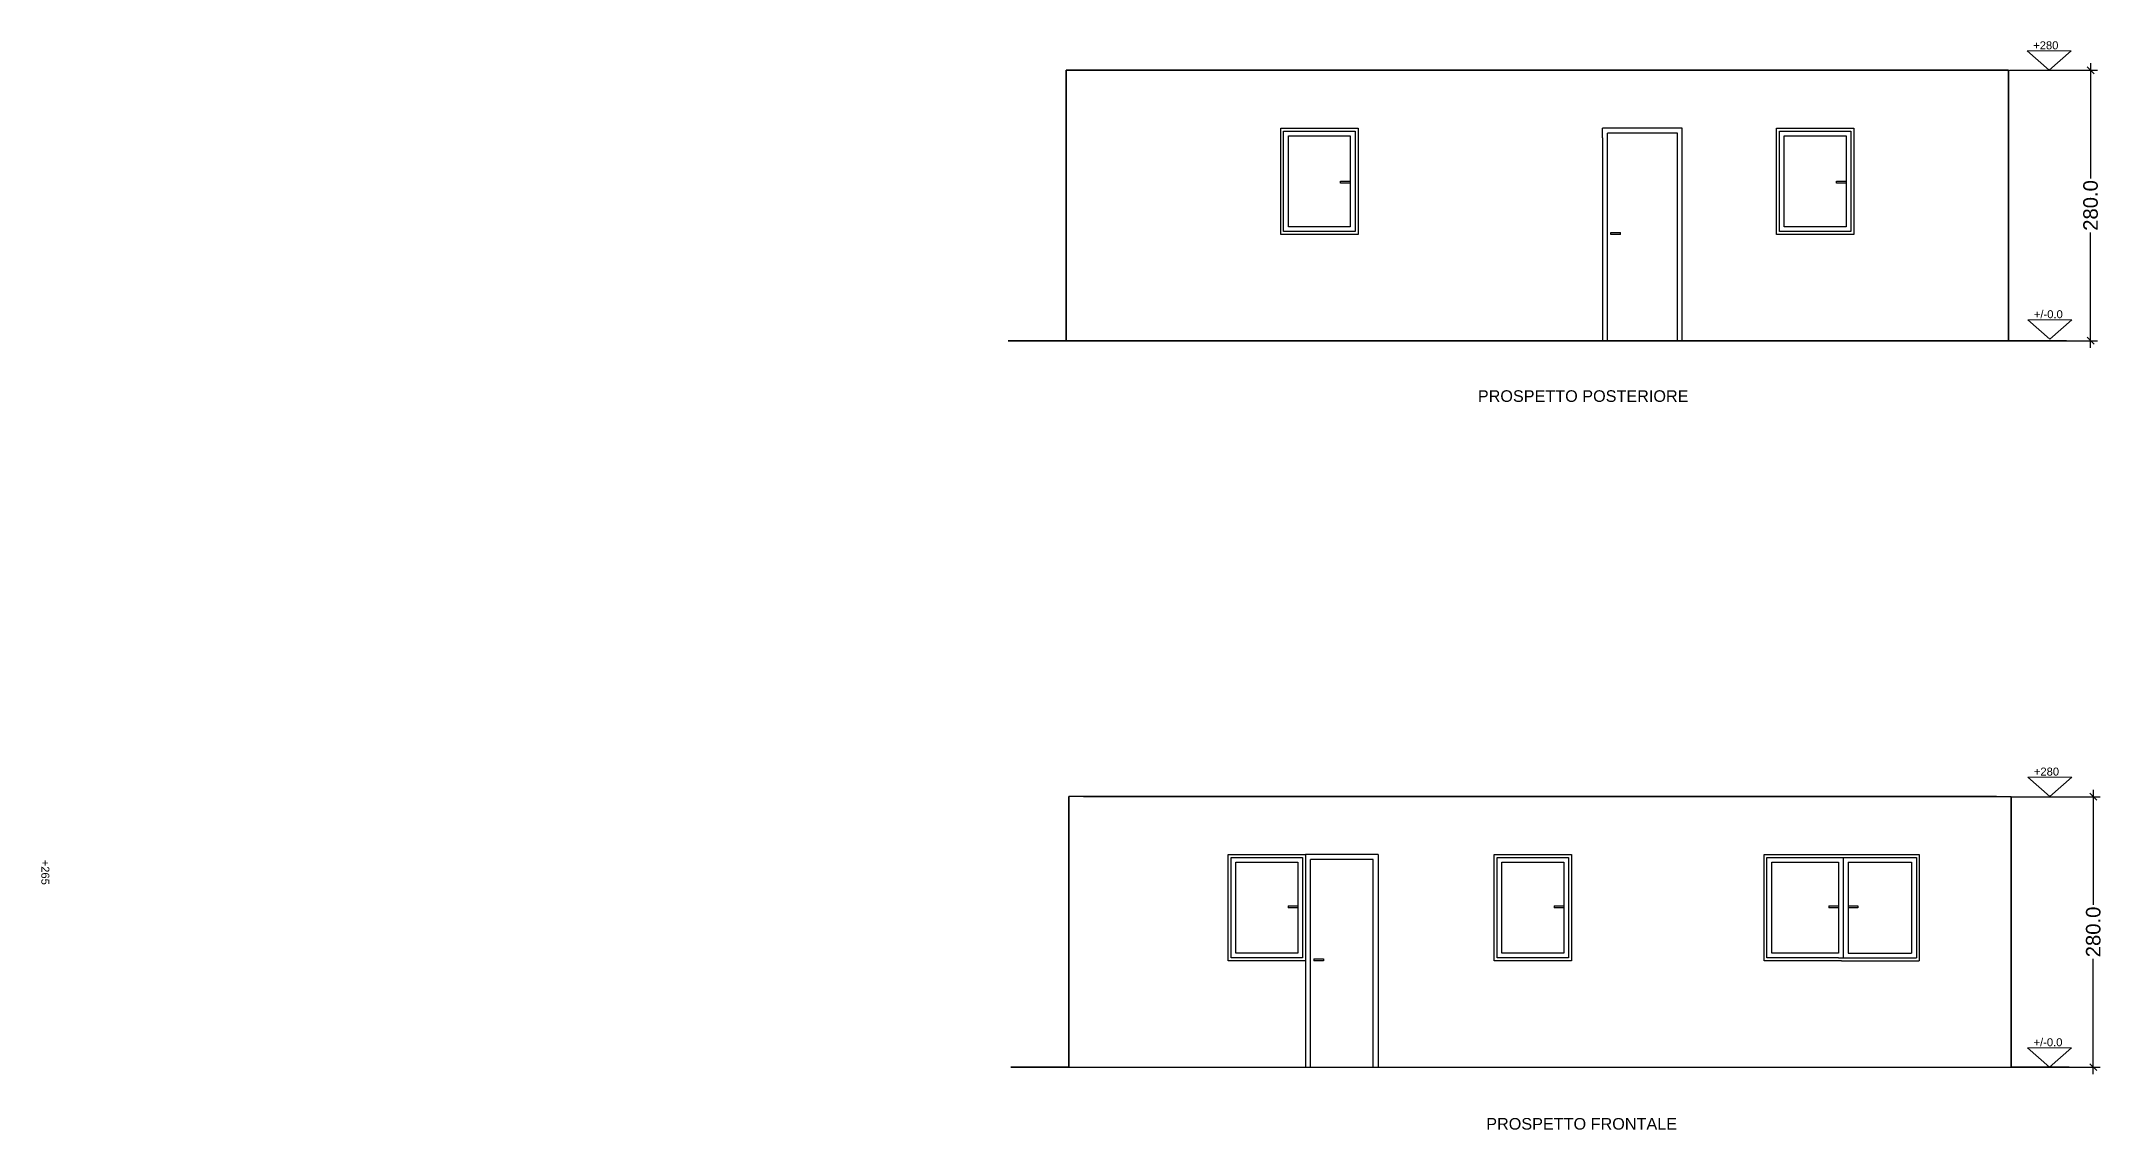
# Model space of a CAD drawing. Header units: millimetres. Extents: x -2099 to 4200, y -1874 to 1925.
# Drawn here: x 2067 to 4200, y -569 to 558 of the extents above; entities that cross this region are included whole.
import ezdxf

# ---------------------------------------------------------------- set-up
doc = ezdxf.new("R2010")
doc.units = ezdxf.units.MM
doc.linetypes.add('ACAD_ISO10W100', pattern=[18, 12, -3, 0, -3])
doc.linetypes.add('HIDDEN', pattern=[0.375, 0.25, -0.125])
for name, color, linetype, lineweight in [('A-WALL-FULL', 7, 'Continuous', 35), ('A-WALL-FULL-EXTR', 7, 'Continuous', 35), ('G-ANNO-DIM', 90, 'Continuous', 18)]:
    doc.layers.add(name, color=color, linetype=linetype, lineweight=lineweight)
for name, color, linetype in [('Infissi', 5, 'Continuous'), ('QUOTE', 3, 'Continuous'), ('retino', 254, 'ACAD_ISO10W100'), ('TEXT', 3, 'Continuous')]:
    doc.layers.add(name, color=color, linetype=linetype)
doc.styles.add('ARIAL', font='arial.ttf')
doc.styles.get("Standard").update_dxf_attribs({"font": 'arial.ttf'})
doc.styles.add('underline', font='arial.ttf')
doc.dimstyles.new('quote aad', dxfattribs={"dimtxt": 15, "dimasz": 7.2, "dimexe": 7.2, "dimexo": 1.2, "dimgap": 1.8, "dimtad": 0, "dimdec": 1, "dimzin": 0, "dimdsep": 46, "dimtxsty": 'ARIAL', "dimblk": 'OBLIQUE', "dimcen": 1.8, "dimdle": 7.2, "dimclrd": 256, "dimclre": 6, "dimclrt": 256, "dimadec": 0, "dimazin": 0, "dimtfac": 1, "dimtdec": 1, "dimtmove": 1, "dimatfit": 3, "dimldrblk": 'OPEN90', "dimfxl": 1, "dimtfill": 1, "dimtolj": 1, "dimtzin": 0, "dimarcsym": 0})

# ---------------------------------------------------------------- blocks, each defined once
blk = doc.blocks.new('_Oblique')
at = {"color": 0, "linetype": 'ByBlock', "lineweight": -2}
blk.add_line((-0.5, -0.5), (0.5, 0.5), dxfattribs=at)
blk = doc.blocks.new('*D88')
at = {"layer": 'QUOTE', "linetype": 'Continuous', "lineweight": -2, "transparency": 16777216}
for p, q in [((4187.9, 534.9), (4187.9, 414.9)), ((4187.9, 240.5), (4187.9, 360.5))]:
    blk.add_line(p, q, dxfattribs=at)
at = {"layer": 'QUOTE', "color": 6, "linetype": 'Continuous', "lineweight": -2, "transparency": 16777216}
for p, q in [((4104.1, 527.7), (4195.1, 527.7)), ((4104.1, 247.7), (4195.1, 247.7))]:
    blk.add_line(p, q, dxfattribs=at)
at = {"layer": 'QUOTE', "linetype": 'Continuous', "lineweight": -2, "transparency": 16777216, "xscale": 7.2, "yscale": 7.2, "zscale": 7.2}
for p, rotation in [((4187.9, 527.7), 90), ((4187.9, 247.7), 270)]:
    blk.add_blockref('_Oblique', p, dxfattribs=dict(at, rotation=rotation))
at = {"layer": 'QUOTE', "linetype": 'Continuous', "transparency": 16777216, "insert": (4187.9, 387.7), "char_height": 15, "attachment_point": 5, "rotation": 90, "style": 'ARIAL', "bg_fill": 3, "box_fill_scale": 1.1, "bg_fill_color": 256, "bg_fill_true_color": 13158600, "bg_fill_transparency": 0}
blk.add_mtext('\\A1;280.0', dxfattribs=at)
blk = doc.blocks.new('_Open90')
at = {"color": 0, "linetype": 'ByBlock', "lineweight": -2}
for p, q in [((0, 0), (-1, 0)), ((-0.5, 0.5), (0, 0)), ((0, 0), (-0.5, -0.5))]:
    blk.add_line(p, q, dxfattribs=at)
blk = doc.blocks.new('*D89')
at = {"layer": 'QUOTE', "color": 6, "linetype": 'Continuous', "lineweight": -2, "transparency": 16777216}
for p, q in [((4106.9, -224.3), (4197.9, -224.3)), ((4106.9, -504.3), (4197.9, -504.3))]:
    blk.add_line(p, q, dxfattribs=at)
at = {"layer": 'QUOTE', "linetype": 'Continuous', "lineweight": -2, "transparency": 16777216}
for p, q in [((4190.7, -217.1), (4190.7, -337)), ((4190.7, -511.5), (4190.7, -391.5))]:
    blk.add_line(p, q, dxfattribs=at)
at = {"layer": 'QUOTE', "linetype": 'Continuous', "lineweight": -2, "transparency": 16777216, "xscale": 7.2, "yscale": 7.2, "zscale": 7.2}
for p, rotation in [((4190.7, -224.3), 90), ((4190.7, -504.3), 270)]:
    blk.add_blockref('_Oblique', p, dxfattribs=dict(at, rotation=rotation))
at = {"layer": 'QUOTE', "linetype": 'Continuous', "transparency": 16777216, "insert": (4190.7, -364.3), "char_height": 15, "attachment_point": 5, "rotation": 90, "style": 'ARIAL', "bg_fill": 3, "box_fill_scale": 1.1, "bg_fill_color": 256, "bg_fill_true_color": 13158600, "bg_fill_transparency": 0}
blk.add_mtext('\\A1;280.0', dxfattribs=at)

msp = doc.modelspace()

# ---------------------------------------------------------------- linework, layer by layer
for p, q in [((3145.65, -224.25), (3130.65, -224.25)), ((4090.65, -224.25), (4105.65, -224.25)), ((3130.65, -504.25), (4105.65, -504.25))]:
    msp.add_line(p, q)
at = {"layer": 'A-WALL-FULL'}
for p, q in [((3127.91, 247.71), (3127.91, 527.71)), ((4102.91, 247.71), (4102.91, 527.71)), ((3130.65, -504.25), (3130.65, -224.25)), ((4105.65, -504.25), (4105.65, -224.25))]:
    msp.add_line(p, q, dxfattribs=at)
at = {"layer": 'A-WALL-FULL-EXTR'}
for p, q in [((3142.91, 527.71), (3127.91, 527.71)), ((3127.91, 527.71), (4102.91, 527.71)), ((3127.91, 247.71), (3067.91, 247.71)), ((3127.91, 247.71), (3142.91, 247.71)), ((3127.91, 247.71), (4102.91, 247.71)), ((4102.91, 247.71), (4162.91, 247.71)), ((4090.65, -224.25), (3145.65, -224.25)), ((3130.65, -504.25), (3070.65, -504.25)), ((4105.65, -504.25), (4165.65, -504.25))]:
    msp.add_line(p, q, dxfattribs=at)
at = {"layer": 'Infissi'}
for p, q in [((3349.89, 357.71), (3349.89, 467.71)), ((3349.89, 467.71), (3429.89, 467.71)), ((3352.89, 360.71), (3352.89, 464.71)), ((3352.89, 464.71), (3426.89, 464.71)), ((3357.89, 365.71), (3357.89, 459.71)), ((3357.89, 459.71), (3421.89, 459.71)), ((3421.89, 459.71), (3421.89, 365.71)), ((3426.89, 464.71), (3426.89, 360.71)), ((3429.89, 467.71), (3429.89, 357.71)), ((3765.41, 467.71), (3682.91, 467.71)), ((3682.91, 457.71), (3682.91, 467.71)), ((3682.91, 457.71), (3682.91, 332.71)), ((3682.91, 457.71), (3682.91, 247.71)), ((3760.41, 462.71), (3687.91, 462.71)), ((3687.91, 332.71), (3687.91, 462.71)), ((3687.91, 247.71), (3687.91, 462.71)), ((3760.41, 247.71), (3760.41, 462.71)), ((3765.41, 457.71), (3765.41, 467.71)), ((3765.41, 247.71), (3765.41, 457.71)), ((3862.91, 357.71), (3862.91, 467.71)), ((3862.91, 467.71), (3942.91, 467.71)), ((3865.91, 360.71), (3865.91, 464.71)), ((3865.91, 464.71), (3939.91, 464.71)), ((3870.91, 365.71), (3870.91, 459.71)), ((3870.91, 459.71), (3934.91, 459.71)), ((3934.91, 459.71), (3934.91, 365.71)), ((3939.91, 464.71), (3939.91, 360.71)), ((3942.91, 467.71), (3942.91, 357.71)), ((3411.89, 410.71), (3411.89, 412.71)), ((3411.89, 412.71), (3421.89, 412.71)), ((3421.89, 410.71), (3411.89, 410.71)), ((3924.91, 410.71), (3924.91, 412.71)), ((3924.91, 412.71), (3934.91, 412.71)), ((3934.91, 410.71), (3924.91, 410.71)), ((3421.89, 365.71), (3357.89, 365.71)), ((3934.91, 365.71), (3870.91, 365.71)), ((3429.89, 357.71), (3349.89, 357.71)), ((3426.89, 360.71), (3352.89, 360.71)), ((3691.6, 357.71), (3691.6, 359.71)), ((3691.6, 359.71), (3701.6, 359.71)), ((3701.6, 357.71), (3691.6, 357.71)), ((3701.6, 357.71), (3701.6, 359.71)), ((3942.91, 357.71), (3862.91, 357.71)), ((3939.91, 360.71), (3865.91, 360.71)), ((3295.59, -394.25), (3295.59, -284.25)), ((3295.59, -284.25), (3375.59, -284.25)), ((3298.59, -391.25), (3298.59, -287.25)), ((3298.59, -287.25), (3372.59, -287.25)), ((3303.59, -386.25), (3303.59, -292.25)), ((3303.59, -292.25), (3367.59, -292.25)), ((3367.59, -292.25), (3367.59, -386.25)), ((3372.59, -287.25), (3372.59, -391.25)), ((3450.65, -284.25), (3375.59, -284.25)), ((3375.59, -284.25), (3375.59, -394.25)), ((3375.59, -294.25), (3375.59, -504.25)), ((3445.65, -289.25), (3380.59, -289.25)), ((3380.59, -504.25), (3380.59, -289.25)), ((3445.65, -504.25), (3445.65, -289.25)), ((3450.65, -284.25), (3450.65, -504.25)), ((3570.78, -394.25), (3570.78, -284.25)), ((3570.78, -284.25), (3650.78, -284.25)), ((3573.78, -391.25), (3573.78, -287.25)), ((3573.78, -287.25), (3647.78, -287.25)), ((3578.78, -386.25), (3578.78, -292.25)), ((3578.78, -292.25), (3642.78, -292.25)), ((3642.78, -292.25), (3642.78, -386.25)), ((3647.78, -287.25), (3647.78, -391.25)), ((3650.78, -284.25), (3650.78, -394.25)), ((3850.04, -394.25), (3850.04, -284.25)), ((3850.04, -284.25), (3930.04, -284.25)), ((3853.04, -391.25), (3853.04, -287.25)), ((3853.04, -287.25), (3927.04, -287.25)), ((3858.04, -386.25), (3858.04, -292.25)), ((3858.04, -292.25), (3927.04, -292.25)), ((3858.04, -292.25), (3927.04, -292.25)), ((3927.04, -287.25), (4007.66, -287.25)), ((3927.04, -292.25), (3927.04, -386.25)), ((3930.04, -284.25), (4010.66, -284.25)), ((3932.04, -287.25), (3932.04, -391.25)), ((3937.04, -292.25), (4002.66, -292.25)), ((3937.04, -292.25), (3937.04, -386.25)), ((4002.66, -292.25), (4002.66, -386.25)), ((4007.66, -287.25), (4007.66, -391.25)), ((4010.66, -284.25), (4010.66, -394.25)), ((3357.58, -337.25), (3367.58, -337.25)), ((3357.58, -337.25), (3357.58, -339.25)), ((3367.58, -339.25), (3357.58, -339.25)), ((3367.58, -337.25), (3367.58, -339.25)), ((3632.77, -337.25), (3642.77, -337.25)), ((3632.77, -337.25), (3632.77, -339.25)), ((3642.77, -339.25), (3632.77, -339.25)), ((3642.77, -337.25), (3642.77, -339.25)), ((3917.04, -337.25), (3927.04, -337.25)), ((3917.04, -337.25), (3917.04, -339.25)), ((3927.04, -339.25), (3917.04, -339.25)), ((3927.04, -337.25), (3927.04, -339.25)), ((3937.04, -337.25), (3947.04, -337.25)), ((3937.04, -337.25), (3937.04, -339.25)), ((3947.04, -339.25), (3937.04, -339.25)), ((3947.04, -337.25), (3947.04, -339.25)), ((3375.59, -394.25), (3295.59, -394.25)), ((3372.59, -391.25), (3298.59, -391.25)), ((3367.59, -386.25), (3303.59, -386.25)), ((3384.02, -392.25), (3394.02, -392.25)), ((3384.02, -392.25), (3384.02, -394.25)), ((3394.02, -394.25), (3384.02, -394.25)), ((3394.02, -392.25), (3394.02, -394.25)), ((3650.78, -394.25), (3570.78, -394.25)), ((3647.78, -391.25), (3573.78, -391.25)), ((3642.78, -386.25), (3578.78, -386.25)), ((3930.04, -394.25), (3850.04, -394.25)), ((3927.04, -391.25), (3853.04, -391.25)), ((3927.04, -386.25), (3858.04, -386.25)), ((3927.04, -391.25), (4007.66, -391.25)), ((3930.04, -394.25), (4010.66, -394.25)), ((3937.04, -386.25), (4002.66, -386.25))]:
    msp.add_line(p, q, dxfattribs=at)
at = {"layer": 'retino'}
msp.add_line((4105.65, -239.25), (4105.65, -504.25), dxfattribs=at)

# ---------------------------------------------------------------- texts
at = {"layer": 'G-ANNO-DIM', "style": 'underline'}
for p in [(4128.51, 549.32), (4129.21, -202.45)]:
    msp.add_text('+280', height=8.281, dxfattribs=at).set_placement(p)
msp.add_text('+265', height=8.281, rotation=270, dxfattribs=at).set_placement((2067.45, -289.54))
at = {"layer": 'TEXT', "linetype": 'HIDDEN', "char_height": 12, "attachment_point": 1}
for s, width, insert in [('PROSPETTO POSTERIORE ', 409.4958, (3553.87, 196.4)), ('PROSPETTO FRONTALE ', 280.6458, (3562.54, -556.93))]:
    msp.add_mtext_dynamic_manual_height_columns(s, width=width, gutter_width=60, heights=[0], dxfattribs=dict(at, insert=insert))

# ---------------------------------------------------------------- next in the draw order: dimensions: what is measured, and where the dimension line sits
at = {"layer": 'QUOTE', "linetype": 'Continuous'}
for base, p1, p2, picture, middle in [((4187.91, 247.71), (4102.91, 527.71), (4102.91, 247.71), '*D88', (4187.91, 387.71)), ((4190.65, -504.25), (4105.65, -224.25), (4105.65, -504.25), '*D89', (4190.65, -364.25))]:
    dim = msp.add_linear_dim(base=base, p1=p1, p2=p2, angle=90, dimstyle='quote aad', dxfattribs=at)
    dim.commit()
    dim.dimension.update_dxf_attribs({"geometry": picture, "text_midpoint": middle})

# ---------------------------------------------------------------- next in the draw order: linework, layer by layer
at = {"layer": 'G-ANNO-DIM'}
for points in [[(4122.39, 547.64), (4145.14, 527.62), (4167.89, 547.64)], [(4123.07, 269.31), (4145.82, 249.29), (4168.57, 269.31)], [(4123.08, -204.13), (4145.84, -224.15), (4168.59, -204.13)], [(4122.72, -484.31), (4145.47, -504.33), (4168.22, -484.31)]]:
    msp.add_lwpolyline(points, close=True, dxfattribs=at)

# ---------------------------------------------------------------- next in the draw order: texts
at = {"layer": 'G-ANNO-DIM', "style": 'underline'}
for p in [(4129.19, 270.99), (4128.85, -482.63)]:
    msp.add_text('+/-0.0', height=8.281, dxfattribs=at).set_placement(p)

doc.saveas('drawing.dxf')
